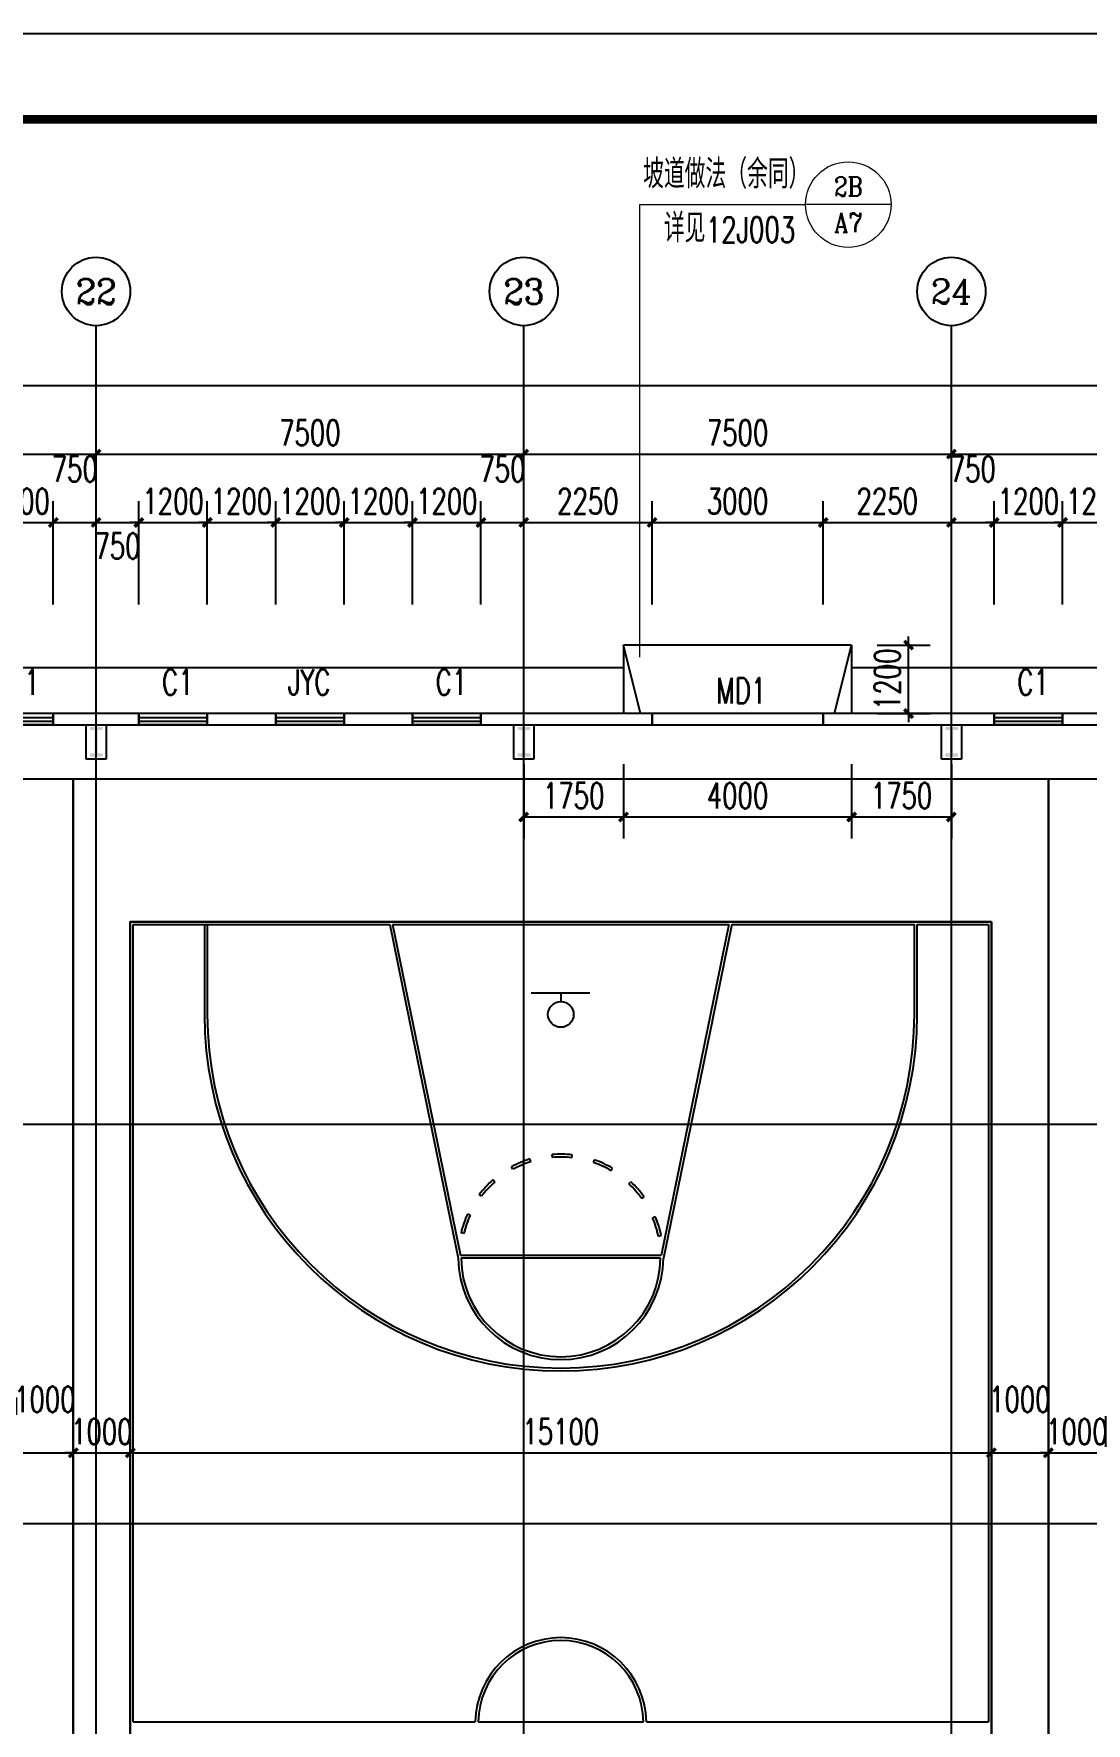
# Model space of a CAD drawing. Extents: x 962303 to 1579583, y -174742 to 224716.
# Drawn here: x 1505130 to 1523587, y 110641 to 140258 of the extents above; entities that cross this region are included whole.
import ezdxf
from ezdxf.enums import TextEntityAlignment as Align

# ---------------------------------------------------------------- set-up
doc = ezdxf.new("R2010")
doc.units = 0
doc.header["$LTSCALE"] = 1000
doc.header["$MEASUREMENT"] = 0
doc.linetypes.add('DASH', pattern=[0.35, 0.25, -0.1])
for name, color, linetype in [('AXIS', 3, 'Continuous'), ('AXIS_TEXT', 7, 'Continuous'), ('DOTE', 1, 'Continuous'), ('GROUND', 2, 'Continuous'), ('PUB_DIM', 3, 'Continuous'), ('PUB_TEXT', 7, 'Continuous'), ('PUB_TITLE', 4, 'Continuous'), ('STAIR', 2, 'Continuous'), ('WALL', 5, 'Continuous'), ('WINDOW', 4, 'Continuous'), ('WINDOW_TEXT', 7, 'Continuous')]:
    doc.layers.add(name, color=color, linetype=linetype)
doc.layers.add('DIM_IDEN', color=3, linetype='Continuous', lineweight=0)
doc.styles.add('_TCH_AXIS', font='COMPLEX', dxfattribs={"bigfont": 'GBCBIG'})
doc.styles.add('_TCH_DIM', font='SIMPLEX', dxfattribs={"bigfont": 'GBCBIG'})
doc.styles.add('_TCH_DIM_T3', font='SIMPLEX', dxfattribs={"width": 0.705882, "bigfont": 'GBCBIG'})
doc.styles.add('_TCH_LABEL', font='COMPLEX', dxfattribs={"bigfont": 'GBCBIG'})
doc.styles.add('_TCH_WINDOW', font='SIMPLEX', dxfattribs={"bigfont": 'GBCBIG'})
doc.styles.add('COMPLEX', font='COMPLEX')
doc.dimstyles.new('_TCH_ARCH&&150', dxfattribs={"dimtxt": 446.25, "dimasz": 150, "dimexe": 375, "dimexo": 450, "dimgap": 150, "dimtad": 1, "dimdec": 0, "dimzin": 0, "dimdsep": 46, "dimtxsty": '_TCH_DIM_T3', "dimblk": 'ARCHTICK', "dimcen": 0.09, "dimclrt": 7, "dimazin": 2, "dimtfac": 1, "dimtdec": 0, "dimtix": 1, "dimtmove": 2, "dimatfit": 3, "dimfxl": 0, "dimtolj": 1, "dimtzin": 0, "dimarcsym": 0})

# ---------------------------------------------------------------- blocks, each defined once
blk = doc.blocks.new('_ArchTick')
at = {"color": 0, "linetype": 'ByBlock', "const_width": 0.4}
blk.add_lwpolyline([(-0.5, -0.5), (0.5, 0.5)], dxfattribs=at)
blk = doc.blocks.new('*D262')
at = {"layer": 'Defpoints', "color": 0}
for p in [(1519473, 129541), (1520473, 129541), (1519473, 128341)]:
    blk.add_point(p, dxfattribs=at)
at = {"layer": 'PUB_DIM', "color": 0, "lineweight": -2}
for p, q in [((1519923, 129541), (1520848, 129541)), ((1520473, 129541), (1520473, 129691)), ((1520473, 128341), (1520473, 129541)), ((1519923, 128341), (1520848, 128341)), ((1520473, 128341), (1520473, 128191))]:
    blk.add_line(p, q, dxfattribs=at)
at = {"layer": 'PUB_DIM', "color": 0, "lineweight": -2, "xscale": 150, "yscale": 150, "zscale": 150}
for p, rotation in [((1520473, 129541), 270), ((1520473, 128341), 90)]:
    blk.add_blockref('_ArchTick', p, dxfattribs=dict(at, rotation=rotation))
at = {"layer": 'PUB_DIM', "color": 7, "insert": (1520100, 128941), "char_height": 446.2, "attachment_point": 5, "rotation": 90, "style": '_TCH_DIM_T3'}
blk.add_mtext('\\A1;1200', dxfattribs=at)
blk = doc.blocks.new('*D271')
at = {"layer": 'Defpoints', "color": 0}
for p in [(1513723, 127901), (1515473, 127901), (1515473, 126528)]:
    blk.add_point(p, dxfattribs=at)
at = {"layer": 'PUB_DIM', "color": 0, "lineweight": -2}
for p, q in [((1513723, 127451), (1513723, 126153)), ((1515473, 127451), (1515473, 126153)), ((1513723, 126528), (1515473, 126528))]:
    blk.add_line(p, q, dxfattribs=at)
at = {"layer": 'PUB_DIM', "color": 0, "lineweight": -2, "xscale": 150, "yscale": 150, "zscale": 150, "rotation": 180}
blk.add_blockref('_ArchTick', (1513723, 126528), dxfattribs=at)
at = {"layer": 'PUB_DIM', "color": 0, "lineweight": -2, "xscale": 150, "yscale": 150, "zscale": 150}
blk.add_blockref('_ArchTick', (1515473, 126528), dxfattribs=at)
at = {"layer": 'PUB_DIM', "color": 7, "insert": (1514598, 126901), "char_height": 446.2, "attachment_point": 5, "style": '_TCH_DIM_T3'}
blk.add_mtext('\\A1;1750', dxfattribs=at)
blk = doc.blocks.new('*D272')
at = {"layer": 'Defpoints', "color": 0}
for p in [(1515473, 127901), (1519473, 127901), (1519473, 126528)]:
    blk.add_point(p, dxfattribs=at)
at = {"layer": 'PUB_DIM', "color": 0, "lineweight": -2}
for p, q in [((1515473, 127451), (1515473, 126153)), ((1519473, 127451), (1519473, 126153)), ((1515473, 126528), (1519473, 126528))]:
    blk.add_line(p, q, dxfattribs=at)
at = {"layer": 'PUB_DIM', "color": 0, "lineweight": -2, "xscale": 150, "yscale": 150, "zscale": 150, "rotation": 180}
blk.add_blockref('_ArchTick', (1515473, 126528), dxfattribs=at)
at = {"layer": 'PUB_DIM', "color": 0, "lineweight": -2, "xscale": 150, "yscale": 150, "zscale": 150}
blk.add_blockref('_ArchTick', (1519473, 126528), dxfattribs=at)
at = {"layer": 'PUB_DIM', "color": 7, "insert": (1517473, 126901), "char_height": 446.2, "attachment_point": 5, "style": '_TCH_DIM_T3'}
blk.add_mtext('\\A1;4000', dxfattribs=at)
blk = doc.blocks.new('*D273')
at = {"layer": 'Defpoints', "color": 0}
for p in [(1519473, 127901), (1521223, 127901), (1521223, 126528)]:
    blk.add_point(p, dxfattribs=at)
at = {"layer": 'PUB_DIM', "color": 0, "lineweight": -2}
for p, q in [((1519473, 127451), (1519473, 126153)), ((1521223, 127451), (1521223, 126153)), ((1519473, 126528), (1521223, 126528))]:
    blk.add_line(p, q, dxfattribs=at)
at = {"layer": 'PUB_DIM', "color": 0, "lineweight": -2, "xscale": 150, "yscale": 150, "zscale": 150, "rotation": 180}
blk.add_blockref('_ArchTick', (1519473, 126528), dxfattribs=at)
at = {"layer": 'PUB_DIM', "color": 0, "lineweight": -2, "xscale": 150, "yscale": 150, "zscale": 150}
blk.add_blockref('_ArchTick', (1521223, 126528), dxfattribs=at)
at = {"layer": 'PUB_DIM', "color": 7, "insert": (1520348, 126901), "char_height": 446.2, "attachment_point": 5, "style": '_TCH_DIM_T3'}
blk.add_mtext('\\A1;1750', dxfattribs=at)
blk = doc.blocks.new('*D685')
at = {"layer": 'AXIS', "color": 0, "lineweight": -2}
for p, q in [((1504273, 130255), (1504273, 132066)), ((1505473, 130255), (1505473, 132066)), ((1504273, 131691), (1504123, 131691)), ((1504273, 131691), (1505473, 131691)), ((1505473, 131691), (1505623, 131691))]:
    blk.add_line(p, q, dxfattribs=at)
at = {"layer": 'Defpoints', "color": 0}
for p in [(1505473, 131691), (1504273, 129805), (1505473, 129805)]:
    blk.add_point(p, dxfattribs=at)
at = {"layer": 'AXIS', "color": 0, "lineweight": -2, "xscale": 150, "yscale": 150, "zscale": 150}
blk.add_blockref('_ArchTick', (1504273, 131691), dxfattribs=at)
at = {"layer": 'AXIS', "color": 0, "lineweight": -2, "xscale": 150, "yscale": 150, "zscale": 150, "rotation": 180}
blk.add_blockref('_ArchTick', (1505473, 131691), dxfattribs=at)
at = {"layer": 'AXIS', "color": 7, "insert": (1504873, 132064), "char_height": 446.2, "attachment_point": 5, "style": '_TCH_DIM_T3'}
blk.add_mtext('\\A1;1200', dxfattribs=at)
blk = doc.blocks.new('*D686')
at = {"layer": 'AXIS', "color": 0, "lineweight": -2}
for p, q in [((1505473, 130255), (1505473, 132066)), ((1506223, 130255), (1506223, 132066)), ((1505473, 131691), (1506223, 131691))]:
    blk.add_line(p, q, dxfattribs=at)
at = {"layer": 'Defpoints', "color": 0}
for p in [(1506223, 131691), (1505473, 129805), (1506223, 129805)]:
    blk.add_point(p, dxfattribs=at)
at = {"layer": 'AXIS', "color": 0, "lineweight": -2, "xscale": 150, "yscale": 150, "zscale": 150, "rotation": 180}
blk.add_blockref('_ArchTick', (1505473, 131691), dxfattribs=at)
at = {"layer": 'AXIS', "color": 0, "lineweight": -2, "xscale": 150, "yscale": 150, "zscale": 150}
blk.add_blockref('_ArchTick', (1506223, 131691), dxfattribs=at)
at = {"layer": 'AXIS', "color": 7, "insert": (1505848, 132628), "char_height": 446.2, "attachment_point": 5, "style": '_TCH_DIM_T3'}
blk.add_mtext('\\A1;750', dxfattribs=at)
blk = doc.blocks.new('*D687')
at = {"layer": 'AXIS', "color": 0, "lineweight": -2}
for p, q in [((1506223, 130255), (1506223, 132066)), ((1506973, 130255), (1506973, 132066)), ((1506223, 131691), (1506973, 131691))]:
    blk.add_line(p, q, dxfattribs=at)
at = {"layer": 'Defpoints', "color": 0}
for p in [(1506973, 131691), (1506223, 129805), (1506973, 129805)]:
    blk.add_point(p, dxfattribs=at)
at = {"layer": 'AXIS', "color": 0, "lineweight": -2, "xscale": 150, "yscale": 150, "zscale": 150, "rotation": 180}
blk.add_blockref('_ArchTick', (1506223, 131691), dxfattribs=at)
at = {"layer": 'AXIS', "color": 0, "lineweight": -2, "xscale": 150, "yscale": 150, "zscale": 150}
blk.add_blockref('_ArchTick', (1506973, 131691), dxfattribs=at)
at = {"layer": 'AXIS', "color": 7, "insert": (1506598, 131278), "char_height": 446.2, "attachment_point": 5, "style": '_TCH_DIM_T3'}
blk.add_mtext('\\A1;750', dxfattribs=at)
blk = doc.blocks.new('*D688')
at = {"layer": 'AXIS', "color": 0, "lineweight": -2}
for p, q in [((1506973, 130255), (1506973, 132066)), ((1508173, 130255), (1508173, 132066)), ((1506973, 131691), (1506823, 131691)), ((1506973, 131691), (1508173, 131691)), ((1508173, 131691), (1508323, 131691))]:
    blk.add_line(p, q, dxfattribs=at)
at = {"layer": 'Defpoints', "color": 0}
for p in [(1508173, 131691), (1506973, 129805), (1508173, 129805)]:
    blk.add_point(p, dxfattribs=at)
at = {"layer": 'AXIS', "color": 0, "lineweight": -2, "xscale": 150, "yscale": 150, "zscale": 150}
blk.add_blockref('_ArchTick', (1506973, 131691), dxfattribs=at)
at = {"layer": 'AXIS', "color": 0, "lineweight": -2, "xscale": 150, "yscale": 150, "zscale": 150, "rotation": 180}
blk.add_blockref('_ArchTick', (1508173, 131691), dxfattribs=at)
at = {"layer": 'AXIS', "color": 7, "insert": (1507573, 132064), "char_height": 446.2, "attachment_point": 5, "style": '_TCH_DIM_T3'}
blk.add_mtext('\\A1;1200', dxfattribs=at)
blk = doc.blocks.new('*D689')
at = {"layer": 'AXIS', "color": 0, "lineweight": -2}
for p, q in [((1508173, 130255), (1508173, 132066)), ((1509373, 130255), (1509373, 132066)), ((1508173, 131691), (1508023, 131691)), ((1508173, 131691), (1509373, 131691)), ((1509373, 131691), (1509523, 131691))]:
    blk.add_line(p, q, dxfattribs=at)
at = {"layer": 'Defpoints', "color": 0}
for p in [(1509373, 131691), (1508173, 129805), (1509373, 129805)]:
    blk.add_point(p, dxfattribs=at)
at = {"layer": 'AXIS', "color": 0, "lineweight": -2, "xscale": 150, "yscale": 150, "zscale": 150}
blk.add_blockref('_ArchTick', (1508173, 131691), dxfattribs=at)
at = {"layer": 'AXIS', "color": 0, "lineweight": -2, "xscale": 150, "yscale": 150, "zscale": 150, "rotation": 180}
blk.add_blockref('_ArchTick', (1509373, 131691), dxfattribs=at)
at = {"layer": 'AXIS', "color": 7, "insert": (1508773, 132064), "char_height": 446.2, "attachment_point": 5, "style": '_TCH_DIM_T3'}
blk.add_mtext('\\A1;1200', dxfattribs=at)
blk = doc.blocks.new('*D690')
at = {"layer": 'AXIS', "color": 0, "lineweight": -2}
for p, q in [((1509373, 130255), (1509373, 132066)), ((1510573, 130255), (1510573, 132066)), ((1509373, 131691), (1509223, 131691)), ((1509373, 131691), (1510573, 131691)), ((1510573, 131691), (1510723, 131691))]:
    blk.add_line(p, q, dxfattribs=at)
at = {"layer": 'Defpoints', "color": 0}
for p in [(1510573, 131691), (1509373, 129805), (1510573, 129805)]:
    blk.add_point(p, dxfattribs=at)
at = {"layer": 'AXIS', "color": 0, "lineweight": -2, "xscale": 150, "yscale": 150, "zscale": 150}
blk.add_blockref('_ArchTick', (1509373, 131691), dxfattribs=at)
at = {"layer": 'AXIS', "color": 0, "lineweight": -2, "xscale": 150, "yscale": 150, "zscale": 150, "rotation": 180}
blk.add_blockref('_ArchTick', (1510573, 131691), dxfattribs=at)
at = {"layer": 'AXIS', "color": 7, "insert": (1509973, 132064), "char_height": 446.2, "attachment_point": 5, "style": '_TCH_DIM_T3'}
blk.add_mtext('\\A1;1200', dxfattribs=at)
blk = doc.blocks.new('*D691')
at = {"layer": 'AXIS', "color": 0, "lineweight": -2}
for p, q in [((1510573, 130255), (1510573, 132066)), ((1511773, 130255), (1511773, 132066)), ((1510573, 131691), (1510423, 131691)), ((1510573, 131691), (1511773, 131691)), ((1511773, 131691), (1511923, 131691))]:
    blk.add_line(p, q, dxfattribs=at)
at = {"layer": 'Defpoints', "color": 0}
for p in [(1511773, 131691), (1510573, 129805), (1511773, 129805)]:
    blk.add_point(p, dxfattribs=at)
at = {"layer": 'AXIS', "color": 0, "lineweight": -2, "xscale": 150, "yscale": 150, "zscale": 150}
blk.add_blockref('_ArchTick', (1510573, 131691), dxfattribs=at)
at = {"layer": 'AXIS', "color": 0, "lineweight": -2, "xscale": 150, "yscale": 150, "zscale": 150, "rotation": 180}
blk.add_blockref('_ArchTick', (1511773, 131691), dxfattribs=at)
at = {"layer": 'AXIS', "color": 7, "insert": (1511173, 132064), "char_height": 446.2, "attachment_point": 5, "style": '_TCH_DIM_T3'}
blk.add_mtext('\\A1;1200', dxfattribs=at)
blk = doc.blocks.new('*D692')
at = {"layer": 'AXIS', "color": 0, "lineweight": -2}
for p, q in [((1511773, 130255), (1511773, 132066)), ((1512973, 130255), (1512973, 132066)), ((1511773, 131691), (1511623, 131691)), ((1511773, 131691), (1512973, 131691)), ((1512973, 131691), (1513123, 131691))]:
    blk.add_line(p, q, dxfattribs=at)
at = {"layer": 'Defpoints', "color": 0}
for p in [(1512973, 131691), (1511773, 129805), (1512973, 129805)]:
    blk.add_point(p, dxfattribs=at)
at = {"layer": 'AXIS', "color": 0, "lineweight": -2, "xscale": 150, "yscale": 150, "zscale": 150}
blk.add_blockref('_ArchTick', (1511773, 131691), dxfattribs=at)
at = {"layer": 'AXIS', "color": 0, "lineweight": -2, "xscale": 150, "yscale": 150, "zscale": 150, "rotation": 180}
blk.add_blockref('_ArchTick', (1512973, 131691), dxfattribs=at)
at = {"layer": 'AXIS', "color": 7, "insert": (1512373, 132064), "char_height": 446.2, "attachment_point": 5, "style": '_TCH_DIM_T3'}
blk.add_mtext('\\A1;1200', dxfattribs=at)
blk = doc.blocks.new('*D693')
at = {"layer": 'AXIS', "color": 0, "lineweight": -2}
for p, q in [((1512973, 130255), (1512973, 132066)), ((1513723, 130255), (1513723, 132066)), ((1512973, 131691), (1513723, 131691))]:
    blk.add_line(p, q, dxfattribs=at)
at = {"layer": 'Defpoints', "color": 0}
for p in [(1513723, 131691), (1512973, 129805), (1513723, 129805)]:
    blk.add_point(p, dxfattribs=at)
at = {"layer": 'AXIS', "color": 0, "lineweight": -2, "xscale": 150, "yscale": 150, "zscale": 150, "rotation": 180}
blk.add_blockref('_ArchTick', (1512973, 131691), dxfattribs=at)
at = {"layer": 'AXIS', "color": 0, "lineweight": -2, "xscale": 150, "yscale": 150, "zscale": 150}
blk.add_blockref('_ArchTick', (1513723, 131691), dxfattribs=at)
at = {"layer": 'AXIS', "color": 7, "insert": (1513348, 132628), "char_height": 446.2, "attachment_point": 5, "style": '_TCH_DIM_T3'}
blk.add_mtext('\\A1;750', dxfattribs=at)
blk = doc.blocks.new('*D694')
at = {"layer": 'AXIS', "color": 0, "lineweight": -2}
for p, q in [((1513723, 130255), (1513723, 132066)), ((1515973, 130255), (1515973, 132066)), ((1513723, 131691), (1515973, 131691))]:
    blk.add_line(p, q, dxfattribs=at)
at = {"layer": 'Defpoints', "color": 0}
for p in [(1515973, 131691), (1513723, 129805), (1515973, 129805)]:
    blk.add_point(p, dxfattribs=at)
at = {"layer": 'AXIS', "color": 0, "lineweight": -2, "xscale": 150, "yscale": 150, "zscale": 150, "rotation": 180}
blk.add_blockref('_ArchTick', (1513723, 131691), dxfattribs=at)
at = {"layer": 'AXIS', "color": 0, "lineweight": -2, "xscale": 150, "yscale": 150, "zscale": 150}
blk.add_blockref('_ArchTick', (1515973, 131691), dxfattribs=at)
at = {"layer": 'AXIS', "color": 7, "insert": (1514848, 132064), "char_height": 446.2, "attachment_point": 5, "style": '_TCH_DIM_T3'}
blk.add_mtext('\\A1;2250', dxfattribs=at)
blk = doc.blocks.new('*D695')
at = {"layer": 'AXIS', "color": 0, "lineweight": -2}
for p, q in [((1515973, 130255), (1515973, 132066)), ((1518973, 130255), (1518973, 132066)), ((1515973, 131691), (1518973, 131691))]:
    blk.add_line(p, q, dxfattribs=at)
at = {"layer": 'Defpoints', "color": 0}
for p in [(1518973, 131691), (1515973, 129805), (1518973, 129805)]:
    blk.add_point(p, dxfattribs=at)
at = {"layer": 'AXIS', "color": 0, "lineweight": -2, "xscale": 150, "yscale": 150, "zscale": 150, "rotation": 180}
blk.add_blockref('_ArchTick', (1515973, 131691), dxfattribs=at)
at = {"layer": 'AXIS', "color": 0, "lineweight": -2, "xscale": 150, "yscale": 150, "zscale": 150}
blk.add_blockref('_ArchTick', (1518973, 131691), dxfattribs=at)
at = {"layer": 'AXIS', "color": 7, "insert": (1517473, 132064), "char_height": 446.2, "attachment_point": 5, "style": '_TCH_DIM_T3'}
blk.add_mtext('\\A1;3000', dxfattribs=at)
blk = doc.blocks.new('*D696')
at = {"layer": 'AXIS', "color": 0, "lineweight": -2}
for p, q in [((1518973, 130255), (1518973, 132066)), ((1521223, 130255), (1521223, 132066)), ((1518973, 131691), (1521223, 131691))]:
    blk.add_line(p, q, dxfattribs=at)
at = {"layer": 'Defpoints', "color": 0}
for p in [(1521223, 131691), (1518973, 129805), (1521223, 129805)]:
    blk.add_point(p, dxfattribs=at)
at = {"layer": 'AXIS', "color": 0, "lineweight": -2, "xscale": 150, "yscale": 150, "zscale": 150, "rotation": 180}
blk.add_blockref('_ArchTick', (1518973, 131691), dxfattribs=at)
at = {"layer": 'AXIS', "color": 0, "lineweight": -2, "xscale": 150, "yscale": 150, "zscale": 150}
blk.add_blockref('_ArchTick', (1521223, 131691), dxfattribs=at)
at = {"layer": 'AXIS', "color": 7, "insert": (1520098, 132064), "char_height": 446.2, "attachment_point": 5, "style": '_TCH_DIM_T3'}
blk.add_mtext('\\A1;2250', dxfattribs=at)
blk = doc.blocks.new('*D697')
at = {"layer": 'AXIS', "color": 0, "lineweight": -2}
for p, q in [((1521223, 130255), (1521223, 132066)), ((1521973, 130255), (1521973, 132066)), ((1521223, 131691), (1521973, 131691))]:
    blk.add_line(p, q, dxfattribs=at)
at = {"layer": 'Defpoints', "color": 0}
for p in [(1521973, 131691), (1521223, 129805), (1521973, 129805)]:
    blk.add_point(p, dxfattribs=at)
at = {"layer": 'AXIS', "color": 0, "lineweight": -2, "xscale": 150, "yscale": 150, "zscale": 150, "rotation": 180}
blk.add_blockref('_ArchTick', (1521223, 131691), dxfattribs=at)
at = {"layer": 'AXIS', "color": 0, "lineweight": -2, "xscale": 150, "yscale": 150, "zscale": 150}
blk.add_blockref('_ArchTick', (1521973, 131691), dxfattribs=at)
at = {"layer": 'AXIS', "color": 7, "insert": (1521598, 132628), "char_height": 446.2, "attachment_point": 5, "style": '_TCH_DIM_T3'}
blk.add_mtext('\\A1;750', dxfattribs=at)
blk = doc.blocks.new('*D698')
at = {"layer": 'AXIS', "color": 0, "lineweight": -2}
for p, q in [((1521973, 130255), (1521973, 132066)), ((1523173, 130255), (1523173, 132066)), ((1521973, 131691), (1521823, 131691)), ((1521973, 131691), (1523173, 131691)), ((1523173, 131691), (1523323, 131691))]:
    blk.add_line(p, q, dxfattribs=at)
at = {"layer": 'Defpoints', "color": 0}
for p in [(1523173, 131691), (1521973, 129805), (1523173, 129805)]:
    blk.add_point(p, dxfattribs=at)
at = {"layer": 'AXIS', "color": 0, "lineweight": -2, "xscale": 150, "yscale": 150, "zscale": 150}
blk.add_blockref('_ArchTick', (1521973, 131691), dxfattribs=at)
at = {"layer": 'AXIS', "color": 0, "lineweight": -2, "xscale": 150, "yscale": 150, "zscale": 150, "rotation": 180}
blk.add_blockref('_ArchTick', (1523173, 131691), dxfattribs=at)
at = {"layer": 'AXIS', "color": 7, "insert": (1522573, 132064), "char_height": 446.2, "attachment_point": 5, "style": '_TCH_DIM_T3'}
blk.add_mtext('\\A1;1200', dxfattribs=at)
blk = doc.blocks.new('*D699')
at = {"layer": 'AXIS', "color": 0, "lineweight": -2}
for p, q in [((1523173, 130255), (1523173, 132066)), ((1524373, 130255), (1524373, 132066)), ((1523173, 131691), (1523023, 131691)), ((1523173, 131691), (1524373, 131691)), ((1524373, 131691), (1524523, 131691))]:
    blk.add_line(p, q, dxfattribs=at)
at = {"layer": 'Defpoints', "color": 0}
for p in [(1524373, 131691), (1523173, 129805), (1524373, 129805)]:
    blk.add_point(p, dxfattribs=at)
at = {"layer": 'AXIS', "color": 0, "lineweight": -2, "xscale": 150, "yscale": 150, "zscale": 150}
blk.add_blockref('_ArchTick', (1523173, 131691), dxfattribs=at)
at = {"layer": 'AXIS', "color": 0, "lineweight": -2, "xscale": 150, "yscale": 150, "zscale": 150, "rotation": 180}
blk.add_blockref('_ArchTick', (1524373, 131691), dxfattribs=at)
at = {"layer": 'AXIS', "color": 7, "insert": (1523773, 132064), "char_height": 446.2, "attachment_point": 5, "style": '_TCH_DIM_T3'}
blk.add_mtext('\\A1;1200', dxfattribs=at)
blk = doc.blocks.new('*D774')
at = {"layer": 'Defpoints', "color": 0}
for p in [(1522923, 116799), (1523923, 116799), (1523923, 115381)]:
    blk.add_point(p, dxfattribs=at)
at = {"layer": 'PUB_DIM', "color": 0, "lineweight": -2}
for p, q in [((1522923, 116349), (1522923, 115006)), ((1523923, 116349), (1523923, 115006)), ((1522923, 115381), (1522773, 115381)), ((1522923, 115381), (1523923, 115381)), ((1523923, 115381), (1524073, 115381))]:
    blk.add_line(p, q, dxfattribs=at)
at = {"layer": 'PUB_DIM', "color": 0, "lineweight": -2, "xscale": 150, "yscale": 150, "zscale": 150}
blk.add_blockref('_ArchTick', (1522923, 115381), dxfattribs=at)
at = {"layer": 'PUB_DIM', "color": 0, "lineweight": -2, "xscale": 150, "yscale": 150, "zscale": 150, "rotation": 180}
blk.add_blockref('_ArchTick', (1523923, 115381), dxfattribs=at)
at = {"layer": 'PUB_DIM', "color": 7, "insert": (1523423, 115754), "char_height": 446.2, "attachment_point": 5, "style": '_TCH_DIM_T3'}
blk.add_mtext('\\A1;1000', dxfattribs=at)
blk = doc.blocks.new('*D775')
at = {"layer": 'Defpoints', "color": 0}
for p in [(1521923, 116799), (1522923, 116799), (1522923, 115381)]:
    blk.add_point(p, dxfattribs=at)
at = {"layer": 'PUB_DIM', "color": 0, "lineweight": -2}
for p, q in [((1521923, 116349), (1521923, 115006)), ((1522923, 116349), (1522923, 115006)), ((1521923, 115381), (1522923, 115381))]:
    blk.add_line(p, q, dxfattribs=at)
at = {"layer": 'PUB_DIM', "color": 0, "lineweight": -2, "xscale": 150, "yscale": 150, "zscale": 150, "rotation": 180}
blk.add_blockref('_ArchTick', (1521923, 115381), dxfattribs=at)
at = {"layer": 'PUB_DIM', "color": 0, "lineweight": -2, "xscale": 150, "yscale": 150, "zscale": 150}
blk.add_blockref('_ArchTick', (1522923, 115381), dxfattribs=at)
at = {"layer": 'PUB_DIM', "color": 7, "insert": (1522423, 116319), "char_height": 446.2, "attachment_point": 5, "style": '_TCH_DIM_T3'}
blk.add_mtext('\\A1;1000', dxfattribs=at)
blk = doc.blocks.new('*D776')
at = {"layer": 'Defpoints', "color": 0}
for p in [(1506823, 116799), (1521923, 116799), (1521923, 115381)]:
    blk.add_point(p, dxfattribs=at)
at = {"layer": 'PUB_DIM', "color": 0, "lineweight": -2}
for p, q in [((1506823, 116349), (1506823, 115006)), ((1521923, 116349), (1521923, 115006)), ((1506823, 115381), (1521923, 115381))]:
    blk.add_line(p, q, dxfattribs=at)
at = {"layer": 'PUB_DIM', "color": 0, "lineweight": -2, "xscale": 150, "yscale": 150, "zscale": 150, "rotation": 180}
blk.add_blockref('_ArchTick', (1506823, 115381), dxfattribs=at)
at = {"layer": 'PUB_DIM', "color": 0, "lineweight": -2, "xscale": 150, "yscale": 150, "zscale": 150}
blk.add_blockref('_ArchTick', (1521923, 115381), dxfattribs=at)
at = {"layer": 'PUB_DIM', "color": 7, "insert": (1514373, 115754), "char_height": 446.2, "attachment_point": 5, "style": '_TCH_DIM_T3'}
blk.add_mtext('\\A1;15100', dxfattribs=at)
blk = doc.blocks.new('*D777')
at = {"layer": 'Defpoints', "color": 0}
for p in [(1505823, 116799), (1506823, 116799), (1506823, 115381)]:
    blk.add_point(p, dxfattribs=at)
at = {"layer": 'PUB_DIM', "color": 0, "lineweight": -2}
for p, q in [((1505823, 116349), (1505823, 115006)), ((1506823, 116349), (1506823, 115006)), ((1505823, 115381), (1505673, 115381)), ((1505823, 115381), (1506823, 115381)), ((1506823, 115381), (1506973, 115381))]:
    blk.add_line(p, q, dxfattribs=at)
at = {"layer": 'PUB_DIM', "color": 0, "lineweight": -2, "xscale": 150, "yscale": 150, "zscale": 150}
blk.add_blockref('_ArchTick', (1505823, 115381), dxfattribs=at)
at = {"layer": 'PUB_DIM', "color": 0, "lineweight": -2, "xscale": 150, "yscale": 150, "zscale": 150, "rotation": 180}
blk.add_blockref('_ArchTick', (1506823, 115381), dxfattribs=at)
at = {"layer": 'PUB_DIM', "color": 7, "insert": (1506323, 115754), "char_height": 446.2, "attachment_point": 5, "style": '_TCH_DIM_T3'}
blk.add_mtext('\\A1;1000', dxfattribs=at)
blk = doc.blocks.new('*D778')
at = {"layer": 'Defpoints', "color": 0}
for p in [(1504823, 116799), (1505823, 116799), (1505823, 115381)]:
    blk.add_point(p, dxfattribs=at)
at = {"layer": 'PUB_DIM', "color": 0, "lineweight": -2}
for p, q in [((1504823, 116349), (1504823, 115006)), ((1505823, 116349), (1505823, 115006)), ((1504823, 115381), (1505823, 115381))]:
    blk.add_line(p, q, dxfattribs=at)
at = {"layer": 'PUB_DIM', "color": 0, "lineweight": -2, "xscale": 150, "yscale": 150, "zscale": 150, "rotation": 180}
blk.add_blockref('_ArchTick', (1504823, 115381), dxfattribs=at)
at = {"layer": 'PUB_DIM', "color": 0, "lineweight": -2, "xscale": 150, "yscale": 150, "zscale": 150}
blk.add_blockref('_ArchTick', (1505823, 115381), dxfattribs=at)
at = {"layer": 'PUB_DIM', "color": 7, "insert": (1505323, 116319), "char_height": 446.2, "attachment_point": 5, "style": '_TCH_DIM_T3'}
blk.add_mtext('\\A1;1000', dxfattribs=at)
blk = doc.blocks.new('*D929')
at = {"layer": 'AXIS', "color": 0, "lineweight": -2}
for p, q in [((1498723, 129591), (1498723, 133266)), ((1506223, 129591), (1506223, 133266)), ((1498723, 132891), (1506223, 132891))]:
    blk.add_line(p, q, dxfattribs=at)
at = {"layer": 'Defpoints', "color": 0}
for p in [(1506223, 132891), (1498723, 129141), (1506223, 129141)]:
    blk.add_point(p, dxfattribs=at)
at = {"layer": 'AXIS', "color": 0, "lineweight": -2, "xscale": 150, "yscale": 150, "zscale": 150, "rotation": 180}
blk.add_blockref('_ArchTick', (1498723, 132891), dxfattribs=at)
at = {"layer": 'AXIS', "color": 0, "lineweight": -2, "xscale": 150, "yscale": 150, "zscale": 150}
blk.add_blockref('_ArchTick', (1506223, 132891), dxfattribs=at)
at = {"layer": 'AXIS', "color": 7, "insert": (1502473, 133264), "char_height": 446.2, "attachment_point": 5, "style": '_TCH_DIM_T3'}
blk.add_mtext('\\A1;7500', dxfattribs=at)
blk = doc.blocks.new('*D930')
at = {"layer": 'AXIS', "color": 0, "lineweight": -2}
for p, q in [((1506223, 129591), (1506223, 133266)), ((1513723, 129591), (1513723, 133266)), ((1506223, 132891), (1513723, 132891))]:
    blk.add_line(p, q, dxfattribs=at)
at = {"layer": 'Defpoints', "color": 0}
for p in [(1513723, 132891), (1506223, 129141), (1513723, 129141)]:
    blk.add_point(p, dxfattribs=at)
at = {"layer": 'AXIS', "color": 0, "lineweight": -2, "xscale": 150, "yscale": 150, "zscale": 150, "rotation": 180}
blk.add_blockref('_ArchTick', (1506223, 132891), dxfattribs=at)
at = {"layer": 'AXIS', "color": 0, "lineweight": -2, "xscale": 150, "yscale": 150, "zscale": 150}
blk.add_blockref('_ArchTick', (1513723, 132891), dxfattribs=at)
at = {"layer": 'AXIS', "color": 7, "insert": (1509973, 133264), "char_height": 446.2, "attachment_point": 5, "style": '_TCH_DIM_T3'}
blk.add_mtext('\\A1;7500', dxfattribs=at)
blk = doc.blocks.new('*D931')
at = {"layer": 'AXIS', "color": 0, "lineweight": -2}
for p, q in [((1513723, 129591), (1513723, 133266)), ((1521223, 129591), (1521223, 133266)), ((1513723, 132891), (1521223, 132891))]:
    blk.add_line(p, q, dxfattribs=at)
at = {"layer": 'Defpoints', "color": 0}
for p in [(1521223, 132891), (1513723, 129141), (1521223, 129141)]:
    blk.add_point(p, dxfattribs=at)
at = {"layer": 'AXIS', "color": 0, "lineweight": -2, "xscale": 150, "yscale": 150, "zscale": 150, "rotation": 180}
blk.add_blockref('_ArchTick', (1513723, 132891), dxfattribs=at)
at = {"layer": 'AXIS', "color": 0, "lineweight": -2, "xscale": 150, "yscale": 150, "zscale": 150}
blk.add_blockref('_ArchTick', (1521223, 132891), dxfattribs=at)
at = {"layer": 'AXIS', "color": 7, "insert": (1517473, 133264), "char_height": 446.2, "attachment_point": 5, "style": '_TCH_DIM_T3'}
blk.add_mtext('\\A1;7500', dxfattribs=at)
blk = doc.blocks.new('*D932')
at = {"layer": 'AXIS', "color": 0, "lineweight": -2}
for p, q in [((1521223, 129591), (1521223, 133266)), ((1528723, 129591), (1528723, 133266)), ((1521223, 132891), (1528723, 132891))]:
    blk.add_line(p, q, dxfattribs=at)
at = {"layer": 'Defpoints', "color": 0}
for p in [(1528723, 132891), (1521223, 129141), (1528723, 129141)]:
    blk.add_point(p, dxfattribs=at)
at = {"layer": 'AXIS', "color": 0, "lineweight": -2, "xscale": 150, "yscale": 150, "zscale": 150, "rotation": 180}
blk.add_blockref('_ArchTick', (1521223, 132891), dxfattribs=at)
at = {"layer": 'AXIS', "color": 0, "lineweight": -2, "xscale": 150, "yscale": 150, "zscale": 150}
blk.add_blockref('_ArchTick', (1528723, 132891), dxfattribs=at)
at = {"layer": 'AXIS', "color": 7, "insert": (1524973, 133264), "char_height": 446.2, "attachment_point": 5, "style": '_TCH_DIM_T3'}
blk.add_mtext('\\A1;7500', dxfattribs=at)
blk = doc.blocks.new('*D937')
at = {"layer": 'AXIS', "color": 0, "lineweight": -2}
for p, q in [((1348523, 130255), (1348523, 134466)), ((1558923, 130255), (1558923, 134466)), ((1348523, 134091), (1558923, 134091))]:
    blk.add_line(p, q, dxfattribs=at)
at = {"layer": 'Defpoints', "color": 0}
for p in [(1558923, 134091), (1348523, 129805), (1558923, 129805)]:
    blk.add_point(p, dxfattribs=at)
at = {"layer": 'AXIS', "color": 0, "lineweight": -2, "xscale": 150, "yscale": 150, "zscale": 150, "rotation": 180}
blk.add_blockref('_ArchTick', (1348523, 134091), dxfattribs=at)
at = {"layer": 'AXIS', "color": 0, "lineweight": -2, "xscale": 150, "yscale": 150, "zscale": 150}
blk.add_blockref('_ArchTick', (1558923, 134091), dxfattribs=at)
at = {"layer": 'AXIS', "color": 7, "insert": (1453723, 134464), "char_height": 446.2, "attachment_point": 5, "style": '_TCH_DIM_T3'}
blk.add_mtext('\\A1;210400', dxfattribs=at)
blk = doc.blocks.new('_AXISO')
blk.add_circle((0, 0), 0.5)
at = {"layer": 'AXIS_TEXT', "style": 'COMPLEX', "width": 1.041667}
blk.add_attdef('A', text='', height=0.56, dxfattribs=at).set_placement((-0.25, -0.28), (0.25, -0.28), align=Align.FIT)
blk = doc.blocks.new('$WINLIB2D$00000001')
at = {"color": 0}
for points in [[(-0.5, 0.5), (-0.5, -0.5)], [(-0.5, 0.5), (0.5, 0.5)], [(0.5, -0.5), (0.5, 0.5)], [(0.5, 0.167), (-0.5, 0.167)], [(0.5, -0.167), (-0.5, -0.167)], [(-0.5, -0.5), (0.5, -0.5)]]:
    blk.add_lwpolyline(points, dxfattribs=at)

msp = doc.modelspace()

# ---------------------------------------------------------------- hatches: boundary and pattern name
h = msp.add_hatch(color=2)
h.paths.add_polyline_path([(1506197.7, 128051.2), (1506253.7, 128051.2), (1506253.7, 127643.2), (1506197.7, 127643.2)])
h.paths.add_polyline_path([(1506113.7, 127643.2), (1506337.7, 127643.2), (1506337.7, 127587.2), (1506113.7, 127587.2)])
h.paths.add_polyline_path([(1506113.7, 128107.2), (1506337.7, 128107.2), (1506337.7, 128051.2), (1506113.7, 128051.2)])
h = msp.add_hatch(color=2)
h.paths.add_polyline_path([(1513697.7, 128051.2), (1513753.7, 128051.2), (1513753.7, 127643.2), (1513697.7, 127643.2)])
h.paths.add_polyline_path([(1513613.7, 127643.2), (1513837.7, 127643.2), (1513837.7, 127587.2), (1513613.7, 127587.2)])
h.paths.add_polyline_path([(1513613.7, 128107.2), (1513837.7, 128107.2), (1513837.7, 128051.2), (1513613.7, 128051.2)])
h = msp.add_hatch(color=2)
h.paths.add_polyline_path([(1521197.7, 128051.2), (1521253.7, 128051.2), (1521253.7, 127643.2), (1521197.7, 127643.2)])
h.paths.add_polyline_path([(1521113.7, 127643.2), (1521337.7, 127643.2), (1521337.7, 127587.2), (1521113.7, 127587.2)])
h.paths.add_polyline_path([(1521113.7, 128107.2), (1521337.7, 128107.2), (1521337.7, 128051.2), (1521113.7, 128051.2)])

# ---------------------------------------------------------------- linework, layer by layer
for p, q in [((1558123.2, 127190.9), (1368273.2, 127190.9)), ((1505823.2, 94090.9), (1505823.2, 127190.9)), ((1505823.2, 127190.9), (1505823.2, 94090.9)), ((1522923.2, 94090.9), (1522923.2, 127190.9)), ((1522923.2, 127190.9), (1522923.2, 94090.9)), ((1506823.2, 110665.9), (1506823.2, 124690.9)), ((1506823.2, 124690.9), (1521923.2, 124690.9)), ((1521923.2, 124690.9), (1521923.2, 110665.9)), ((1506873.2, 110665.9), (1506873.2, 124640.9)), ((1506873.2, 124640.9), (1511373.2, 124640.9)), ((1508123.2, 124640.9), (1508123.2, 123065.9)), ((1508173.2, 124640.9), (1508173.2, 123065.9)), ((1511373.2, 124640.9), (1511720.4, 122948.4)), ((1511424.2, 124640.9), (1517322.1, 124640.9)), ((1511424.2, 124640.9), (1512614.1, 118840.9)), ((1517322.1, 124640.9), (1516132.2, 118840.9)), ((1517373.2, 124640.9), (1517026, 122948.4)), ((1517373.2, 124640.9), (1520573.2, 124640.9)), ((1520573.2, 123065.9), (1520573.2, 124640.9)), ((1520623.2, 124640.9), (1521873.2, 124640.9)), ((1520623.2, 123065.9), (1520623.2, 124640.9)), ((1521873.2, 124640.9), (1521873.2, 110665.9)), ((1514882, 123440.9), (1513855.4, 123440.9)), ((1514373.2, 123440.9), (1514373.2, 123290.9)), ((1511720.4, 122948.4), (1512573.4, 118790.9)), ((1517030.3, 122969.7), (1516173, 118790.9)), ((1514227.4, 120559.8), (1514223.2, 120609.6)), ((1514567.4, 120555.1), (1514572.9, 120604.8)), ((1513533.5, 120351.3), (1513509.5, 120395.1)), ((1513846.3, 120484.7), (1513831.2, 120532.4)), ((1514946.2, 120469.4), (1514962.6, 120516.6)), ((1515255.2, 120327.3), (1515280.4, 120370.5)), ((1513215.5, 120128.2), (1513182.4, 120165.7)), ((1515566.9, 120095.6), (1515601, 120132.1)), ((1512983.6, 119879.6), (1512943.9, 119910)), ((1515791.8, 119840.6), (1515832.3, 119869.8)), ((1512783.2, 119546.9), (1512737.7, 119567.8)), ((1515982.9, 119502.4), (1516028.9, 119522)), ((1512671.8, 119225.6), (1512623.2, 119237.3)), ((1516085.3, 119178.1), (1516134.2, 119188.5)), ((1516132.2, 118840.9), (1512614.1, 118840.9)), ((1516123, 118790.9), (1512623.4, 118790.9)), ((1506823.2, 96590.9), (1506823.2, 110665.9)), ((1506873.2, 110665.9), (1512873.4, 110665.9)), ((1512923.4, 110665.9), (1515823, 110665.9)), ((1515873, 110665.9), (1521873.2, 110665.9)), ((1521923.2, 110665.9), (1521923.2, 96590.9))]:
    msp.add_line(p, q)
msp.add_lwpolyline([(1521923.2, 124690.9), (1506823.2, 124690.9), (1506823.2, 96590.9), (1521923.2, 96590.9)], close=True)
msp.add_circle((1514373.2, 123065.9), 225)
for centre, radius, start, end in [((1514373.2, 123065.9), 6250, 180, 0), ((1514373.2, 123065.9), 6200, 180, 0), ((1514373.2, 118815.9), 1800, 83.62832, 94.77876), ((1514373.2, 118815.9), 1750, 83.62832, 94.77876), ((1514373.2, 118815.9), 1800, 107.52212, 118.67257), ((1514373.2, 118815.9), 1750, 107.52212, 118.67257), ((1514373.2, 118815.9), 1750, 59.73451, 70.88496), ((1514373.2, 118815.9), 1800, 59.73451, 70.88496), ((1514373.2, 118815.9), 1800, 131.41593, 142.56637), ((1514373.2, 118815.9), 1750, 131.41593, 142.56637), ((1514373.2, 118815.9), 1750, 35.84071, 46.99115), ((1514373.2, 118815.9), 1800, 35.84071, 46.99115), ((1514373.2, 118815.9), 1800, 155.30973, 166.46018), ((1514373.2, 118815.9), 1750, 155.30973, 166.46018), ((1514373.2, 118815.9), 1750, 11.9469, 23.09735), ((1514373.2, 118815.9), 1800, 11.9469, 23.09735), ((1514373.2, 118815.9), 1800, 180.79646, 359.20354), ((1514373.2, 118815.9), 1750, 180.81854, 359.18146), ((1514373.2, 110640.9), 1500, 0.95497, 179.04503), ((1514373.2, 110640.9), 1450, 0.98791, 179.01209)]:
    msp.add_arc(centre, radius, start, end)
at = {"layer": 'AXIS'}
for p, q in [((1506223.2, 129140.9), (1506223.2, 135140.9)), ((1513723.2, 129140.9), (1513723.2, 135140.9)), ((1521223.2, 129140.9), (1521223.2, 135140.9))]:
    msp.add_line(p, q, dxfattribs=at)
at = {"layer": 'DIM_IDEN'}
for p, q in [((1515760.1, 137263.9), (1518664.3, 137263.9)), ((1515760.1, 129328.2), (1515760.1, 137263.9)), ((1520164.3, 137263.9), (1518664.3, 137263.9))]:
    msp.add_line(p, q, dxfattribs=at)
for centre, radius in [((1519414.3, 137263.9), 750), ((1515760.1, 129328.2), 0)]:
    msp.add_circle(centre, radius, dxfattribs=at)
at = {"layer": 'DOTE'}
for p, q in [((1506223.2, 92140.9), (1506223.2, 129140.9)), ((1513723.2, 92140.9), (1513723.2, 129140.9)), ((1521223.2, 92140.9), (1521223.2, 129140.9)), ((1347723.2, 128140.9), (1559923.2, 128140.9)), ((1347723.2, 121140.9), (1559923.2, 121140.9)), ((1347723.2, 114140.9), (1559923.2, 114140.9))]:
    msp.add_line(p, q, dxfattribs=at)
at = {"layer": 'GROUND'}
for p, q in [((1515473.2, 129140.9), (1489473.2, 129140.9)), ((1545473.2, 129140.9), (1519473.2, 129140.9)), ((1515473.2, 128340.9), (1489473.2, 128340.9)), ((1545473.2, 128340.9), (1519473.2, 128340.9))]:
    msp.add_line(p, q, dxfattribs=at)
at = {"layer": 'PUB_TEXT'}
for p, q in [((1506048, 127541), (1506048, 128140.9)), ((1506398.4, 128140.9), (1506398.4, 127541)), ((1513548, 127541), (1513548, 128140.9)), ((1513898.4, 128140.9), (1513898.4, 127541)), ((1521048, 127541), (1521048, 128140.9)), ((1521048, 128140.9), (1521398.4, 128140.9)), ((1521398.4, 128140.9), (1521398.4, 127541)), ((1506398.4, 127541), (1506048, 127541)), ((1513898.4, 127541), (1513548, 127541)), ((1521398.4, 127541), (1521048, 127541))]:
    msp.add_line(p, q, dxfattribs=at)
at = {"layer": 'PUB_TITLE'}
msp.add_lwpolyline([(1334333.3, 77258.1), (1579583.3, 77258.1), (1579583.3, 140258.1), (1334333.3, 140258.1)], close=True, dxfattribs=at)
at = {"layer": 'PUB_TITLE', "const_width": 150}
msp.add_lwpolyline([(1338083.3, 78758.1), (1578083.3, 78758.1), (1578083.3, 138758.1), (1338083.3, 138758.1)], close=True, dxfattribs=at)
at = {"layer": 'STAIR'}
for p, q in [((1519473.2, 129540.9), (1515473.2, 129540.9)), ((1515473.2, 129540.9), (1515473.2, 128340.9)), ((1515773.2, 128340.9), (1515473.2, 129540.9)), ((1519173.2, 128340.9), (1519473.2, 129540.9)), ((1519473.2, 129540.9), (1519473.2, 128340.9)), ((1519473.2, 128340.9), (1515473.2, 128340.9))]:
    msp.add_line(p, q, dxfattribs=at)
at = {"layer": 'WALL'}
for p, q in [((1506973.2, 128340.9), (1505473.2, 128340.9)), ((1505473.2, 128340.9), (1505473.2, 128140.9)), ((1506973.2, 128140.9), (1506973.2, 128340.9)), ((1509373.2, 128340.9), (1508173.2, 128340.9)), ((1508173.2, 128340.9), (1508173.2, 128140.9)), ((1509373.2, 128140.9), (1509373.2, 128340.9)), ((1511773.2, 128340.9), (1510573.2, 128340.9)), ((1510573.2, 128340.9), (1510573.2, 128140.9)), ((1511773.2, 128140.9), (1511773.2, 128340.9)), ((1515973.2, 128340.9), (1512973.2, 128340.9)), ((1512973.2, 128340.9), (1512973.2, 128140.9)), ((1515973.2, 128140.9), (1515973.2, 128340.9)), ((1521973.2, 128340.9), (1518973.2, 128340.9)), ((1518973.2, 128340.9), (1518973.2, 128140.9)), ((1521973.2, 128140.9), (1521973.2, 128340.9)), ((1524373.2, 128340.9), (1523173.2, 128340.9)), ((1523173.2, 128340.9), (1523173.2, 128140.9)), ((1505473.2, 128140.9), (1506973.2, 128140.9)), ((1508173.2, 128140.9), (1509373.2, 128140.9)), ((1510573.2, 128140.9), (1511773.2, 128140.9)), ((1512973.2, 128140.9), (1515973.2, 128140.9)), ((1518973.2, 128140.9), (1521973.2, 128140.9)), ((1523173.2, 128140.9), (1524373.2, 128140.9))]:
    msp.add_line(p, q, dxfattribs=at)
at = {"layer": 'WINDOW', "linetype": 'DASH'}
for p, q in [((1515973.2, 128340.9), (1515973.2, 128140.9)), ((1518973.2, 128140.9), (1518973.2, 128340.9))]:
    msp.add_line(p, q, dxfattribs=at)

# ---------------------------------------------------------------- block references
at = {"layer": 'AXIS'}
ref = msp.add_blockref('_AXISO', (1506223.2, 135740.9), dxfattribs=dict(at, xscale=1200, yscale=1200, zscale=1200))
ref.add_attrib('A', '22', dxfattribs={"layer": 'AXIS_TEXT', "height": 441.41, "style": '_TCH_AXIS'}).set_placement((1505865.8, 135520.2), (1506580.5, 135520.2), align=Align.FIT)
ref = msp.add_blockref('_AXISO', (1513723.2, 135740.9), dxfattribs=dict(at, xscale=1200, yscale=1200, zscale=1200))
ref.add_attrib('A', '23', dxfattribs={"layer": 'AXIS_TEXT', "height": 441.41, "style": '_TCH_AXIS'}).set_placement((1513365.8, 135520.2), (1514080.5, 135520.2), align=Align.FIT)
ref = msp.add_blockref('_AXISO', (1521223.2, 135740.9), dxfattribs=dict(at, xscale=1200, yscale=1200, zscale=1200))
ref.add_attrib('A', '24', dxfattribs={"layer": 'AXIS_TEXT', "height": 432.18, "style": '_TCH_AXIS', "width": 0.972222}).set_placement((1520863, 135524.8), (1521583.3, 135524.8), align=Align.FIT)
at = {"layer": 'WINDOW'}
ref = msp.add_blockref('$WINLIB2D$00000001', (1504873.2, 128240.9), dxfattribs=dict(at, xscale=1200, yscale=200, zscale=1200, rotation=180))
ref.add_attrib('A', 'C1', (1504678.2, 128667.7), dxfattribs={"layer": 'WINDOW_TEXT', "height": 446.25, "style": '_TCH_WINDOW', "width": 0.705882})
ref = msp.add_blockref('$WINLIB2D$00000001', (1507573.2, 128240.9), dxfattribs=dict(at, xscale=1200, yscale=200, zscale=1200, rotation=180))
ref.add_attrib('A', 'C1', (1507378.2, 128667.7), dxfattribs={"layer": 'WINDOW_TEXT', "height": 446.25, "style": '_TCH_WINDOW', "width": 0.705882})
ref = msp.add_blockref('$WINLIB2D$00000001', (1509973.2, 128240.9), dxfattribs=dict(at, xscale=1200, yscale=200, zscale=1200, rotation=180))
ref.add_attrib('A', 'JYC', (1509590.7, 128667.7), dxfattribs={"layer": 'WINDOW_TEXT', "height": 446.25, "style": '_TCH_WINDOW', "width": 0.705882})
ref = msp.add_blockref('$WINLIB2D$00000001', (1512373.2, 128240.9), dxfattribs=dict(at, xscale=1200, yscale=200, zscale=1200, rotation=180))
ref.add_attrib('A', 'C1', (1512178.2, 128667.7), dxfattribs={"layer": 'WINDOW_TEXT', "height": 446.25, "style": '_TCH_WINDOW', "width": 0.705882})
ref = msp.add_blockref('$WINLIB2D$00000001', (1522573.2, 128240.9), dxfattribs=dict(at, xscale=1200, yscale=200, zscale=1200, rotation=180))
ref.add_attrib('A', 'C1', (1522378.2, 128667.7), dxfattribs={"layer": 'WINDOW_TEXT', "height": 446.25, "style": '_TCH_WINDOW', "width": 0.705882})

# ---------------------------------------------------------------- texts
at = {"layer": 'PUB_TEXT', "style": '_TCH_DIM'}
for s, p in [('坡道做法（余同）', (1515816.4, 137548)), ('详见', (1516179.5, 136600))]:
    msp.add_text(s, height=506.38, dxfattribs=at).set_placement(p)
at = {"layer": 'PUB_TEXT', "style": '_TCH_LABEL'}
for s, height, width, p, p2 in [('2B', 340.06, 1.100357, (1519164.1, 137410.7), (1519664.4, 137410.7)), ('A7', 339.45, 1.083946, (1519163.1, 136777.5), (1519665.4, 136777.5))]:
    msp.add_text(s, height=height, dxfattribs=dict(at, width=width)).set_placement(p, p2, align=Align.FIT)
at = {"layer": 'PUB_TEXT', "style": '_TCH_DIM', "width": 0.705882}
msp.add_text('12J003', height=446.25, dxfattribs=at).set_placement((1516916.8, 136600))
at = {"layer": 'WINDOW_TEXT', "style": '_TCH_WINDOW', "width": 0.705882}
msp.add_text('MD1', height=446.25, dxfattribs=at).set_placement((1517098.2, 128519.7))

# ---------------------------------------------------------------- dimensions: what is measured, and where the dimension line sits
at = {"layer": 'AXIS'}
for p1, p2, distance, picture, middle in [((1348523.2, 129804.5), (1558923.2, 129804.5), 4286.3, '*D937', (1453723.2, 134464)), ((1498723.2, 129140.9), (1506223.2, 129140.9), 3750, '*D929', (1502473.2, 133264)), ((1506223.2, 129140.9), (1513723.2, 129140.9), 3750, '*D930', (1509973.2, 133264)), ((1513723.2, 129140.9), (1521223.2, 129140.9), 3750, '*D931', (1517473.2, 133264)), ((1521223.2, 129140.9), (1528723.2, 129140.9), 3750, '*D932', (1524973.2, 133264)), ((1504273.2, 129804.5), (1505473.2, 129804.5), 1886.3, '*D685', (1504873.2, 132064)), ((1506973.2, 129804.5), (1508173.2, 129804.5), 1886.3, '*D688', (1507573.2, 132064)), ((1508173.2, 129804.5), (1509373.2, 129804.5), 1886.3, '*D689', (1508773.2, 132064)), ((1509373.2, 129804.5), (1510573.2, 129804.5), 1886.3, '*D690', (1509973.2, 132064)), ((1510573.2, 129804.5), (1511773.2, 129804.5), 1886.3, '*D691', (1511173.2, 132064)), ((1511773.2, 129804.5), (1512973.2, 129804.5), 1886.3, '*D692', (1512373.2, 132064)), ((1513723.2, 129804.5), (1515973.2, 129804.5), 1886.3, '*D694', (1514848.2, 132064)), ((1515973.2, 129804.5), (1518973.2, 129804.5), 1886.3, '*D695', (1517473.2, 132064)), ((1518973.2, 129804.5), (1521223.2, 129804.5), 1886.3, '*D696', (1520098.2, 132064)), ((1521973.2, 129804.5), (1523173.2, 129804.5), 1886.3, '*D698', (1522573.2, 132064)), ((1523173.2, 129804.5), (1524373.2, 129804.5), 1886.3, '*D699', (1523773.2, 132064))]:
    dim = msp.add_aligned_dim(p1=p1, p2=p2, distance=distance, dimstyle='_TCH_ARCH&&150', dxfattribs=at)
    dim.commit()
    dim.dimension.update_dxf_attribs({"geometry": picture, "text_midpoint": middle})
for base, p1, p2, picture, middle in [((1506223.2, 131690.9), (1505473.2, 129804.5), (1506223.2, 129804.5), '*D686', (1505848.2, 132628.4)), ((1513723.2, 131690.9), (1512973.2, 129804.5), (1513723.2, 129804.5), '*D693', (1513348.2, 132628.4)), ((1521973.2, 131690.9), (1521223.2, 129804.5), (1521973.2, 129804.5), '*D697', (1521598.2, 132628.4)), ((1506973.2, 131690.9), (1506223.2, 129804.5), (1506973.2, 129804.5), '*D687', (1506598.2, 131278.4))]:
    dim = msp.add_linear_dim(base=base, p1=p1, p2=p2, angle=0, dimstyle='_TCH_ARCH&&150', dxfattribs=at)
    dim.commit()
    dim.dimension.update_dxf_attribs({"geometry": picture, "text_midpoint": middle, "dimtype": 129})
at = {"layer": 'PUB_DIM'}
for p1, p2, distance, picture, middle in [((1519473.2, 128340.9), (1519473.2, 129540.9), -1000, '*D262', (1520100.1, 128940.9)), ((1513723.2, 127900.7), (1515473.2, 127900.7), -1373.1, '*D271', (1514598.2, 126900.8)), ((1515473.2, 127900.7), (1519473.2, 127900.7), -1373.1, '*D272', (1517473.2, 126900.8)), ((1519473.2, 127900.7), (1521223.2, 127900.7), -1373.1, '*D273', (1520348.2, 126900.8)), ((1505823.2, 116798.8), (1506823.2, 116798.8), -1417.6, '*D777', (1506323.2, 115754.3)), ((1506823.2, 116798.8), (1521923.2, 116798.8), -1417.6, '*D776', (1514373.2, 115754.3)), ((1522923.2, 116798.8), (1523923.2, 116798.8), -1417.6, '*D774', (1523423.2, 115754.3))]:
    dim = msp.add_aligned_dim(p1=p1, p2=p2, distance=distance, dimstyle='_TCH_ARCH&&150', dxfattribs=at)
    dim.commit()
    dim.dimension.update_dxf_attribs({"geometry": picture, "text_midpoint": middle})
for base, p1, p2, picture, middle in [((1505823.2, 115381.2), (1504823.2, 116798.8), (1505823.2, 116798.8), '*D778', (1505323.2, 116318.7)), ((1522923.2, 115381.2), (1521923.2, 116798.8), (1522923.2, 116798.8), '*D775', (1522423.2, 116318.7))]:
    dim = msp.add_linear_dim(base=base, p1=p1, p2=p2, angle=0, dimstyle='_TCH_ARCH&&150', dxfattribs=at)
    dim.commit()
    dim.dimension.update_dxf_attribs({"geometry": picture, "text_midpoint": middle, "dimtype": 129})

doc.saveas('drawing.dxf')
